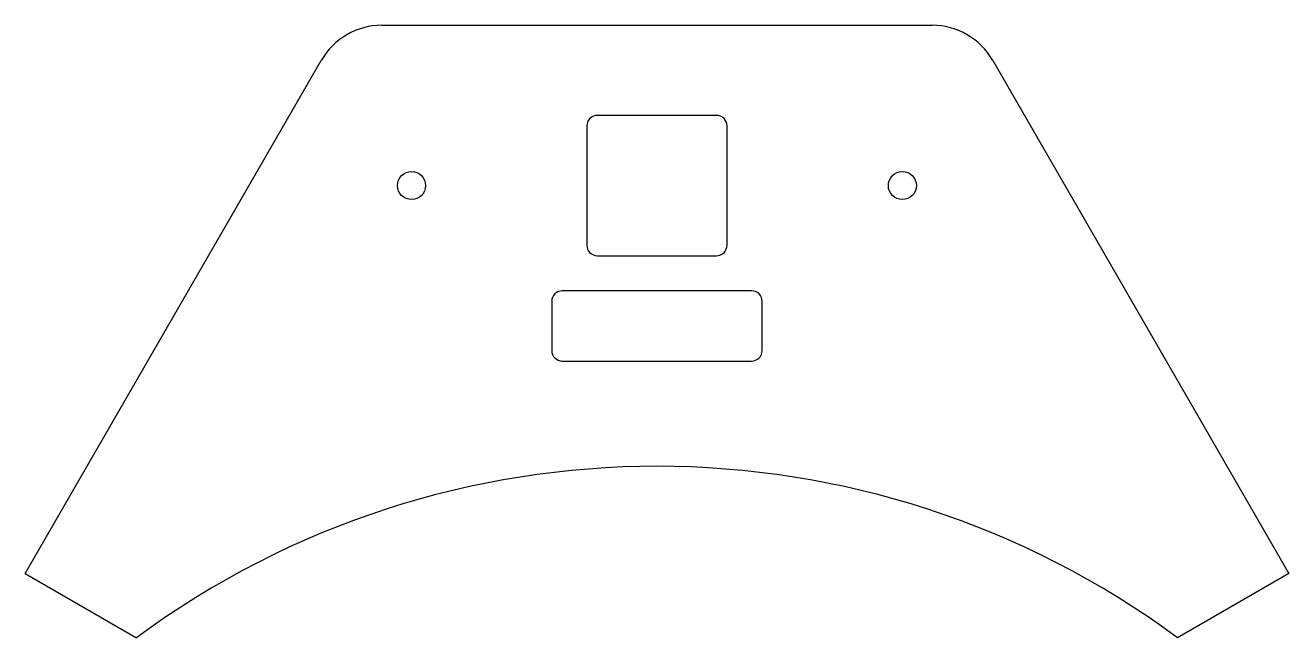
# Model space of a CAD drawing. Header units: inches. Extents: x 8 to 189, y 4 to 91.
import ezdxf

# ---------------------------------------------------------------- set-up
doc = ezdxf.new("R2010")
doc.units = ezdxf.units.IN
doc.header["$MEASUREMENT"] = 0

msp = doc.modelspace()

# ---------------------------------------------------------------- linework, layer by layer
for p, q in [((59.26, 90.98), (137.71, 90.98)), ((8.4, 12.88), (50.6, 85.98)), ((146.37, 85.98), (188.57, 12.88)), ((8.4, 12.88), (24.27, 3.72)), ((188.57, 12.88), (172.7, 3.72))]:
    msp.add_line(p, q)
for points in [[(106.98, 58.14, 0.414214), (108.48, 59.64), (108.48, 76.64, 0.414214), (106.98, 78.14), (89.98, 78.14, 0.414214), (88.48, 76.64), (88.48, 59.64, 0.414214), (89.98, 58.14)], [(84.98, 53.14, 0.414214), (83.48, 51.64), (83.48, 44.64, 0.414214), (84.98, 43.14), (111.98, 43.14, 0.414214), (113.48, 44.64), (113.48, 51.64, 0.414214), (111.98, 53.14)]]:
    msp.add_lwpolyline(points, format="xyb", close=True)
for centre in [(63.48, 68.14), (133.48, 68.14)]:
    msp.add_circle(centre, 2)
for centre, radius, start, end in [((59.26, 80.98), 10, 90, 150), ((137.71, 80.98), 10, 30, 90), ((98.48, -96.86), 125, 53.5782, 126.4218)]:
    msp.add_arc(centre, radius, start, end)

doc.saveas('drawing.dxf')
